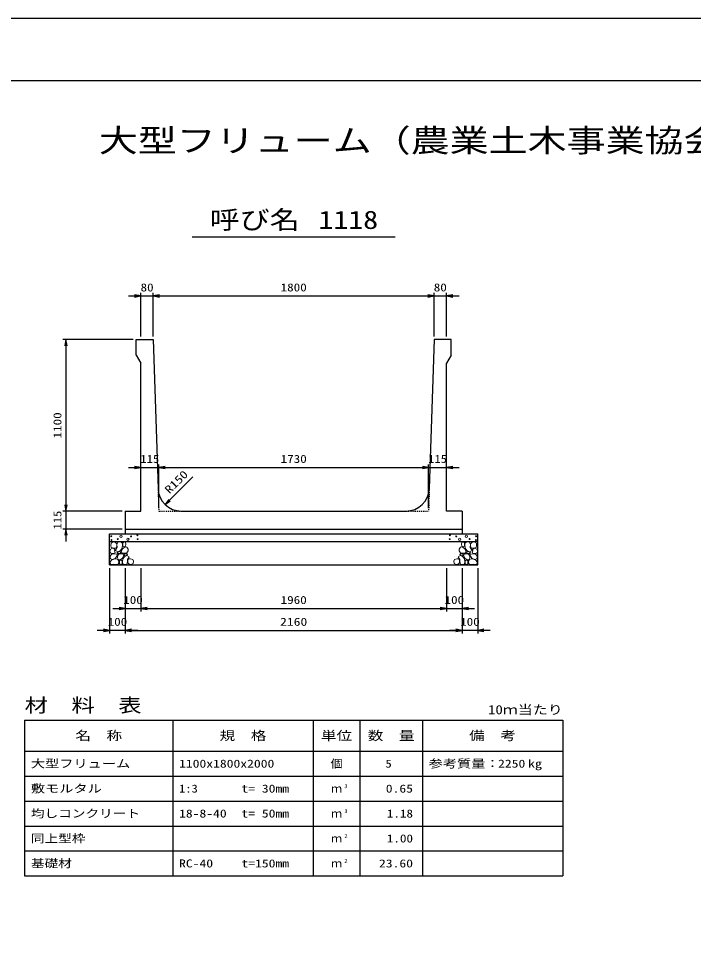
# Model space of a CAD drawing. Units: millimetres at full size. Extents: x 0 to 16820, y 0 to 11880.
# Drawn here: x 5646 to 9973, y 5940 to 11880 of the extents above; entities that cross this region are included whole.
import ezdxf
from ezdxf.enums import TextEntityAlignment as Align

# ---------------------------------------------------------------- set-up
doc = ezdxf.new("R2010")
doc.units = ezdxf.units.MM
doc.linetypes.add('DASHED_SPACED', pattern=[12, 6, -6])
for name, color, linetype, lineweight in [('0_2', 7, 'Continuous', 25), ('D-DCR-HCHn', 4, 'Continuous', 9), ('D-MTR-FRAM', 7, 'Continuous', 25), ('D-MTR-LINE', 7, 'Continuous', 25), ('D-STR-DIM', 7, 'Continuous', 25), ('D-STR-STRn', 1, 'Continuous', 25), ('D-TTL', 2, 'Continuous', 25), ('D-TTL-TXT', 7, 'Continuous', 25)]:
    doc.layers.add(name, color=color, linetype=linetype, lineweight=lineweight)
doc.layers.add('D-MTR', color=7, linetype='Continuous')
doc.layers.add('D-MTR-TXT', color=7, linetype='Continuous')
doc.styles.add('ＭＳ ゴシック', font='')
doc.styles.get('ＭＳ ゴシック').set_extended_font_data('MS Gothic')

# ---------------------------------------------------------------- blocks, each defined once
blk = doc.blocks.new('open_arrow')
at = {"color": 0, "linetype": 'Continuous', "lineweight": -2}
blk.add_lwpolyline([(7.5, 1.25), (0, 0), (7.5, -1.25)], dxfattribs=at)

msp = doc.modelspace()

# ---------------------------------------------------------------- linework, layer by layer
at = {"layer": '0_2'}
for p, q in [((6330, 8355), (6330, 8075)), ((6430, 8355), (6430, 8075)), ((6430, 8355), (6430, 8075)), ((8390, 8355), (8390, 8075)), ((6250, 8095), (6510, 8095)), ((6430, 8095), (8390, 8095))]:
    msp.add_line(p, q, dxfattribs=at)
at = {"layer": 'D-DCR-HCHn'}
for points in [[(6268.399, 8518.696), (6252.796, 8522.163), (6238.928, 8515.228), (6237.194, 8499.626), (6240.661, 8487.491), (6257.997, 8482.29), (6270.132, 8482.29), (6275.333, 8490.958), (6275.333, 8510.028)], [(6282.267, 8520.429), (6277.067, 8504.827), (6278.8, 8487.491), (6266.665, 8468.421), (6282.267, 8459.753), (6299.603, 8468.421), (6310.005, 8482.29), (6313.472, 8504.827), (6310.005, 8516.962), (6299.603, 8522.163)], [(6315.206, 8516.962), (6315.206, 8496.159), (6323.874, 8490.958), (6332.542, 8496.159), (6334.275, 8508.294), (6332.542, 8518.696), (6320.407, 8522.163)], [(8504.794, 8516.962), (8504.794, 8496.159), (8496.126, 8490.958), (8487.458, 8496.159), (8485.725, 8508.294), (8487.458, 8518.696), (8499.593, 8522.163)], [(8537.733, 8520.429), (8542.933, 8504.827), (8541.2, 8487.491), (8553.335, 8468.421), (8537.733, 8459.753), (8520.397, 8468.421), (8509.995, 8482.29), (8506.528, 8504.827), (8509.995, 8516.962), (8520.397, 8522.163)], [(8551.601, 8518.696), (8567.204, 8522.163), (8581.072, 8515.228), (8582.806, 8499.626), (8579.339, 8487.491), (8562.003, 8482.29), (8549.868, 8482.29), (8544.667, 8490.958), (8544.667, 8510.028)], [(6235.46, 8475.356), (6230.26, 8459.753), (6237.194, 8449.352), (6254.53, 8447.618), (6266.366, 8452.699), (6261.464, 8464.954), (6264.932, 8471.889), (6257.997, 8478.823), (6247.596, 8482.29)], [(6268.366, 8417.757), (6281.208, 8437.019), (6279.603, 8441.834), (6261.946, 8446.65), (6245.894, 8445.045), (6234.658, 8435.414), (6233.052, 8424.177), (6234.658, 8412.941), (6247.499, 8409.731)], [(6285.735, 8459.753), (6277.067, 8452.819), (6280.534, 8447.618), (6292.669, 8447.618), (6297.87, 8449.352), (6301.337, 8456.286), (6296.136, 8461.487)], [(6313.311, 8417.757), (6321.337, 8437.019), (6314.916, 8445.045), (6295.654, 8445.045), (6287.628, 8441.834), (6279.603, 8430.598), (6279.603, 8420.967), (6287.628, 8408.125), (6297.259, 8406.52)], [(6311.739, 8478.823), (6303.071, 8458.02), (6310.005, 8449.352), (6330.808, 8449.352), (6339.476, 8452.819), (6348.144, 8464.954), (6348.144, 8475.356), (6339.476, 8489.224), (6329.074, 8490.958)], [(6340.599, 8379.232), (6345.415, 8393.679), (6343.81, 8409.731), (6355.046, 8427.388), (6340.599, 8435.414), (6324.548, 8427.388), (6314.916, 8414.546), (6311.706, 8393.679), (6314.916, 8382.443), (6324.548, 8377.627)], [(6337.389, 8435.414), (6345.415, 8441.834), (6342.204, 8446.65), (6330.968, 8446.65), (6326.153, 8445.045), (6322.942, 8438.624), (6327.758, 8433.808)], [(8479.401, 8379.232), (8474.585, 8393.679), (8476.19, 8409.731), (8464.954, 8427.388), (8479.401, 8435.414), (8495.452, 8427.388), (8505.084, 8414.546), (8508.294, 8393.679), (8505.084, 8382.443), (8495.452, 8377.627)], [(8508.261, 8478.823), (8516.929, 8458.02), (8509.995, 8449.352), (8489.192, 8449.352), (8480.524, 8452.819), (8471.856, 8464.954), (8471.856, 8475.356), (8480.524, 8489.224), (8490.926, 8490.958)], [(8482.611, 8435.414), (8474.585, 8441.834), (8477.796, 8446.65), (8489.032, 8446.65), (8493.847, 8445.045), (8497.058, 8438.624), (8492.242, 8433.808)], [(8506.689, 8417.757), (8498.663, 8437.019), (8505.084, 8445.045), (8524.346, 8445.045), (8532.372, 8441.834), (8540.397, 8430.598), (8540.397, 8420.967), (8532.372, 8408.125), (8522.741, 8406.52)], [(8534.265, 8459.753), (8542.933, 8452.819), (8539.466, 8447.618), (8527.331, 8447.618), (8522.13, 8449.352), (8518.663, 8456.286), (8523.864, 8461.487)], [(8551.634, 8417.757), (8538.792, 8437.019), (8540.397, 8441.834), (8558.054, 8446.65), (8574.106, 8445.045), (8585.342, 8435.414), (8586.948, 8424.177), (8585.342, 8412.941), (8572.501, 8409.731)], [(8584.54, 8475.356), (8589.74, 8459.753), (8582.806, 8449.352), (8565.47, 8447.618), (8553.634, 8452.699), (8558.536, 8464.954), (8555.068, 8471.889), (8562.003, 8478.823), (8572.404, 8482.29)], [(6274.787, 8377.627), (6286.023, 8382.443), (6289.234, 8398.494), (6282.813, 8409.731), (6271.577, 8412.941), (6257.13, 8411.336), (6241.078, 8404.915), (6233.052, 8395.284), (6233.052, 8384.048), (6237.868, 8377.627), (6257.13, 8379.232)], [(6310.101, 8382.443), (6310.101, 8401.705), (6302.075, 8406.52), (6294.049, 8401.705), (6292.444, 8390.469), (6294.049, 8380.837), (6305.285, 8377.627)], [(6353.441, 8380.837), (6367.887, 8377.627), (6380.729, 8384.048), (6382.334, 8398.494), (6379.124, 8409.731), (6363.072, 8414.546), (6351.836, 8414.546), (6347.02, 8406.52), (6347.02, 8388.863)], [(8466.559, 8380.837), (8452.113, 8377.627), (8439.271, 8384.048), (8437.666, 8398.494), (8440.876, 8409.731), (8456.928, 8414.546), (8468.164, 8414.546), (8472.98, 8406.52), (8472.98, 8388.863)], [(8509.899, 8382.443), (8509.899, 8401.705), (8517.925, 8406.52), (8525.951, 8401.705), (8527.556, 8390.469), (8525.951, 8380.837), (8514.715, 8377.627)], [(8545.213, 8377.627), (8533.977, 8382.443), (8530.766, 8398.494), (8537.187, 8409.731), (8548.423, 8412.941), (8562.87, 8411.336), (8578.922, 8404.915), (8586.948, 8395.284), (8586.948, 8384.048), (8582.132, 8377.627), (8562.87, 8379.232)]]:
    msp.add_lwpolyline(points, close=True, dxfattribs=at)
for centre, radius in [((6240.727, 8558.955), 3), ((6303.336, 8558.955), 7.5), ((6367.708, 8558.164), 3), ((6408.131, 8565.006), 3), ((8411.869, 8565.006), 3), ((8452.292, 8558.164), 3), ((8516.664, 8558.955), 7.5), ((8579.273, 8558.955), 3), ((6241.869, 8533.91), 3), ((6282.292, 8540.752), 3), ((6346.664, 8539.961), 7.5), ((6409.273, 8539.961), 3), ((8410.727, 8539.961), 3), ((8473.336, 8539.961), 7.5), ((8537.708, 8540.752), 3), ((8578.131, 8533.91), 3)]:
    msp.add_circle(centre, radius, dxfattribs=at)
at = {"layer": 'D-MTR-FRAM'}
for p, q in [((5685, 7380), (9135, 7380)), ((5685, 7380), (5685, 6380)), ((9135, 7380), (9135, 6380)), ((5685, 6380), (9135, 6380))]:
    msp.add_line(p, q, dxfattribs=at)
at = {"layer": 'D-MTR-LINE'}
for p, q in [((6635, 7380), (6635, 6380)), ((7535, 7380), (7535, 6380)), ((7835, 7380), (7835, 6380)), ((8235, 7380), (8235, 6380)), ((5685, 7180), (9135, 7180)), ((5685, 7020), (9135, 7020)), ((5685, 6860), (9135, 6860)), ((5685, 6700), (9135, 6700)), ((5685, 6540), (9135, 6540))]:
    msp.add_line(p, q, dxfattribs=at)
at = {"layer": 'D-STR-DIM'}
for p, q in [((6350, 10100), (6590, 10100)), ((6430, 9840), (6430, 10120)), ((6510, 9840), (6510, 10120)), ((6510, 9840), (6510, 10120)), ((6510, 10100), (8310, 10100)), ((8230, 10100), (8470, 10100)), ((8310, 9840), (8310, 10120)), ((8310, 9840), (8310, 10120)), ((8390, 9840), (8390, 10120)), ((6380, 9820), (5930, 9820)), ((5950, 9820), (5950, 8720)), ((6350, 9000), (6625, 9000)), ((6545, 8740), (6545, 9020)), ((6545, 8740), (6545, 9020)), ((6545, 9000), (8275, 9000)), ((8195, 9000), (8470, 9000)), ((8275, 8740), (8275, 9020)), ((8275, 8740), (8275, 9020)), ((6585.937, 8762.261), (6762.714, 8939.037)), ((5950, 8800), (5950, 8525)), ((6310, 8720), (5930, 8720)), ((6310, 8720), (5930, 8720)), ((6310, 8605), (5930, 8605)), ((6230, 8355), (6230, 7935)), ((6330, 8355), (6330, 7935)), ((6330, 8355), (6330, 7935)), ((8390, 8355), (8390, 8075)), ((8490, 8355), (8490, 7935)), ((8490, 8355), (8490, 7935)), ((8490, 8355), (8490, 8075)), ((8590, 8355), (8590, 7935)), ((8310, 8095), (8570, 8095)), ((6410, 7955), (6150, 7955)), ((6330, 7955), (8490, 7955)), ((8670, 7955), (8410, 7955))]:
    msp.add_line(p, q, dxfattribs=at)
at = {"layer": 'D-STR-STRn'}
for p, q in [((6400, 9820), (6510, 9820)), ((6400, 9720), (6400, 9820)), ((6510, 9820), (6540.379, 8865.23)), ((8310, 9820), (8279.621, 8865.23)), ((8420, 9820), (8310, 9820)), ((8420, 9720), (8420, 9820)), ((6400, 9720), (6430, 9670)), ((8420, 9720), (8390, 9670)), ((6430, 8720), (6430, 9670)), ((8390, 8720), (8390, 9670)), ((6330, 8720), (6330, 8605)), ((6330, 8720), (6430, 8720)), ((6690.303, 8720), (8129.697, 8720)), ((8490, 8720), (8390, 8720)), ((8490, 8720), (8490, 8605)), ((6230, 8375), (6230, 8575)), ((6230, 8575), (8590, 8575)), ((6330, 8605), (8490, 8605)), ((6330, 8605), (6330, 8575)), ((8490, 8605), (8490, 8575)), ((8590, 8375), (8590, 8575)), ((6230, 8525), (8590, 8525)), ((6230, 8375), (8590, 8375))]:
    msp.add_line(p, q, dxfattribs=at)
at = {"layer": 'D-STR-STRn', "color": 2, "linetype": 'DASHED_SPACED'}
for p, q in [((6540.379, 8865.23), (6545, 8720)), ((8279.621, 8865.23), (8275, 8720)), ((6545, 8720), (6690.303, 8720)), ((8129.697, 8720), (8275, 8720))]:
    msp.add_line(p, q, dxfattribs=at)
at = {"layer": 'D-STR-STRn'}
for centre, start, end in [((6690.303, 8870), 181.82243, 270), ((8129.697, 8870), 270, 358.17757)]:
    msp.add_arc(centre, 150, start, end, dxfattribs=at)
at = {"layer": 'D-TTL'}
for points in [[(0, 0), (16820, 0), (16820, 11880), (0, 11880)], [(400, 400), (16420, 400), (16420, 11480), (400, 11480)]]:
    msp.add_lwpolyline(points, close=True, dxfattribs=at)
at = {"layer": 'D-TTL-TXT'}
msp.add_line((6760, 10480), (8060, 10480), dxfattribs=at)

# ---------------------------------------------------------------- block references
at = {"layer": '0_2', "xscale": 5.33, "yscale": 5.33, "rotation": 180}
for p in [(6330, 8095), (8390, 8095)]:
    msp.add_blockref('open_arrow', p, dxfattribs=at)
at = {"layer": '0_2', "xscale": 5.33, "yscale": 5.33}
msp.add_blockref('open_arrow', (6430, 8095), dxfattribs=at)
msp.add_blockref('open_arrow', (6430, 8095), dxfattribs=at)
at = {"layer": 'D-STR-DIM', "xscale": 5.33, "yscale": 5.33}
for p, rotation in [((6430, 10100), 180), ((8310, 10100), 180), ((8310, 10100), 180), ((5950, 9820), 270), ((6430, 9000), 180), ((8275, 9000), 180), ((8275, 9000), 180), ((6585.937, 8762.261), 45), ((5950, 8720), 90), ((5950, 8720), 90), ((5950, 8605), 270), ((8390, 8095), 180), ((6230, 7955), 180), ((8490, 7955), 180), ((8490, 7955), 180)]:
    msp.add_blockref('open_arrow', p, dxfattribs=dict(at, rotation=rotation))
for p in [(6510, 10100), (6510, 10100), (8390, 10100), (6545, 9000), (6545, 9000), (8390, 9000), (8490, 8095), (6330, 7955), (6330, 7955), (8590, 7955)]:
    msp.add_blockref('open_arrow', p, dxfattribs=at)

# ---------------------------------------------------------------- texts
at = {"layer": '0_2', "style": 'ＭＳ ゴシック', "width": 1.2}
for s, p in [('100', (6380, 8150)), ('1960', (7410, 8150))]:
    msp.add_text(s, height=51.32, dxfattribs=at).set_placement(p, align=Align.MIDDLE_CENTER)
at = {"layer": 'D-MTR', "style": 'ＭＳ ゴシック', "width": 1.25}
msp.add_text('材\u3000料\u3000表', height=87.98, dxfattribs=at).set_placement((5685, 7404), align=Align.BOTTOM_LEFT)
at = {"layer": 'D-MTR', "style": 'ＭＳ ゴシック', "width": 1.2}
msp.add_text('10ｍ当たり', height=58.65, dxfattribs=at).set_placement((9135, 7399.333), align=Align.BOTTOM_RIGHT)
at = {"layer": 'D-MTR-TXT', "style": 'ＭＳ ゴシック'}
for s, height, width, p in [('名\u3000称', 58.65, 1.25, (6160, 7280)), ('規\u3000格', 58.65, 1.25, (7085, 7280)), ('単位', 58.65, 1.25, (7685, 7280)), ('数\u3000量', 58.65, 1.25, (8035, 7280)), ('備\u3000考', 58.65, 1.25, (8685, 7280)), ('個', 51.32, 1.1, (7685, 7100))]:
    msp.add_text(s, height=height, dxfattribs=dict(at, width=width)).set_placement(p, align=Align.MIDDLE_CENTER)
for s, width, p in [('大型フリューム', 1.3, (5725, 7100)), ('参考質量：    kg', 1.3, (8275, 7100)), ('1100x1800x2000', 1.25, (6675, 7100)), ('敷モルタル', 1.3, (5725, 6940)), ('1:3', 1.15, (6675, 6940)), ('t= 30mm', 1.25, (7075, 6940)), ('均しコンクリート', 1.25, (5725, 6780)), ('18-8-40', 1.25, (6675, 6780)), ('t= 50mm', 1.25, (7075, 6780)), ('同上型枠', 1.25, (5725, 6620)), ('基礎材', 1.25, (5725, 6460)), ('RC-40', 1.25, (6675, 6460)), ('t=150mm', 1.25, (7075, 6460))]:
    msp.add_text(s, height=51.32, dxfattribs=dict(at, width=width)).set_placement(p, align=Align.MIDDLE_LEFT)
for s, width, p in [('5', 1.15, (8038.553, 7100)), ('2250', 1.25, (8895, 7100)), ('0.65', 1.25, (8175, 6940)), ('1.18', 1.2, (8175, 6780)), ('1.00', 1.2, (8175, 6620)), ('23.60', 1.25, (8175, 6460))]:
    msp.add_text(s, height=51.32, dxfattribs=dict(at, width=width)).set_placement(p, align=Align.MIDDLE_RIGHT)
for p in [(7685, 6940), (7685, 6780), (7685, 6620), (7685, 6460)]:
    msp.add_text('ｍ', height=51.32, dxfattribs=at).set_placement(p, align=Align.MIDDLE_CENTER)
at = {"layer": 'D-MTR-TXT', "style": 'ＭＳ ゴシック', "width": 1.15}
for s, p in [('3', (7735, 6935.333)), ('3', (7735, 6775.333)), ('2', (7735, 6615.333)), ('2', (7735, 6455.333))]:
    msp.add_text(s, height=25.66, dxfattribs=at).set_placement(p, align=Align.BOTTOM_LEFT)
at = {"layer": 'D-STR-DIM', "style": 'ＭＳ ゴシック'}
for s, width, p in [('80', 1.2, (6470, 10155)), ('1800', 1.2, (7410, 10155)), ('80', 1.2, (8350, 10155)), ('115', 1.15, (6487.5, 9055)), ('1730', 1.2, (7410, 9055)), ('115', 1.15, (8332.5, 9055)), ('100', 1.2, (8440, 8150)), ('100', 1.2, (6280, 8010)), ('2160', 1.25, (7410, 8010)), ('100', 1.2, (8540, 8010))]:
    msp.add_text(s, height=51.32, dxfattribs=dict(at, width=width)).set_placement(p, align=Align.MIDDLE_CENTER)
for s, width, p in [('1100', 1.2, (5895, 9270)), ('115', 1.15, (5895, 8662.5))]:
    msp.add_text(s, height=51.32, rotation=90, dxfattribs=dict(at, width=width)).set_placement(p, align=Align.MIDDLE_CENTER)
at = {"layer": 'D-STR-DIM', "style": 'ＭＳ ゴシック', "width": 1.25}
msp.add_text('R150', height=51.32, rotation=45, dxfattribs=at).set_placement((6624.877, 8816.285), align=Align.BOTTOM_LEFT)
at = {"layer": 'D-TTL-TXT', "style": 'ＭＳ ゴシック'}
for s, height, width, p in [('大型フリューム（農業土木事業協会型）', 146.6, 1.25, (8410, 10980)), ('呼び名', 117.3, 1.2, (7160, 10495)), ('1118', 117.3, 1.2, (7760, 10495))]:
    msp.add_text(s, height=height, dxfattribs=dict(at, width=width)).set_placement(p, align=Align.BOTTOM_CENTER)

doc.saveas('drawing.dxf')
